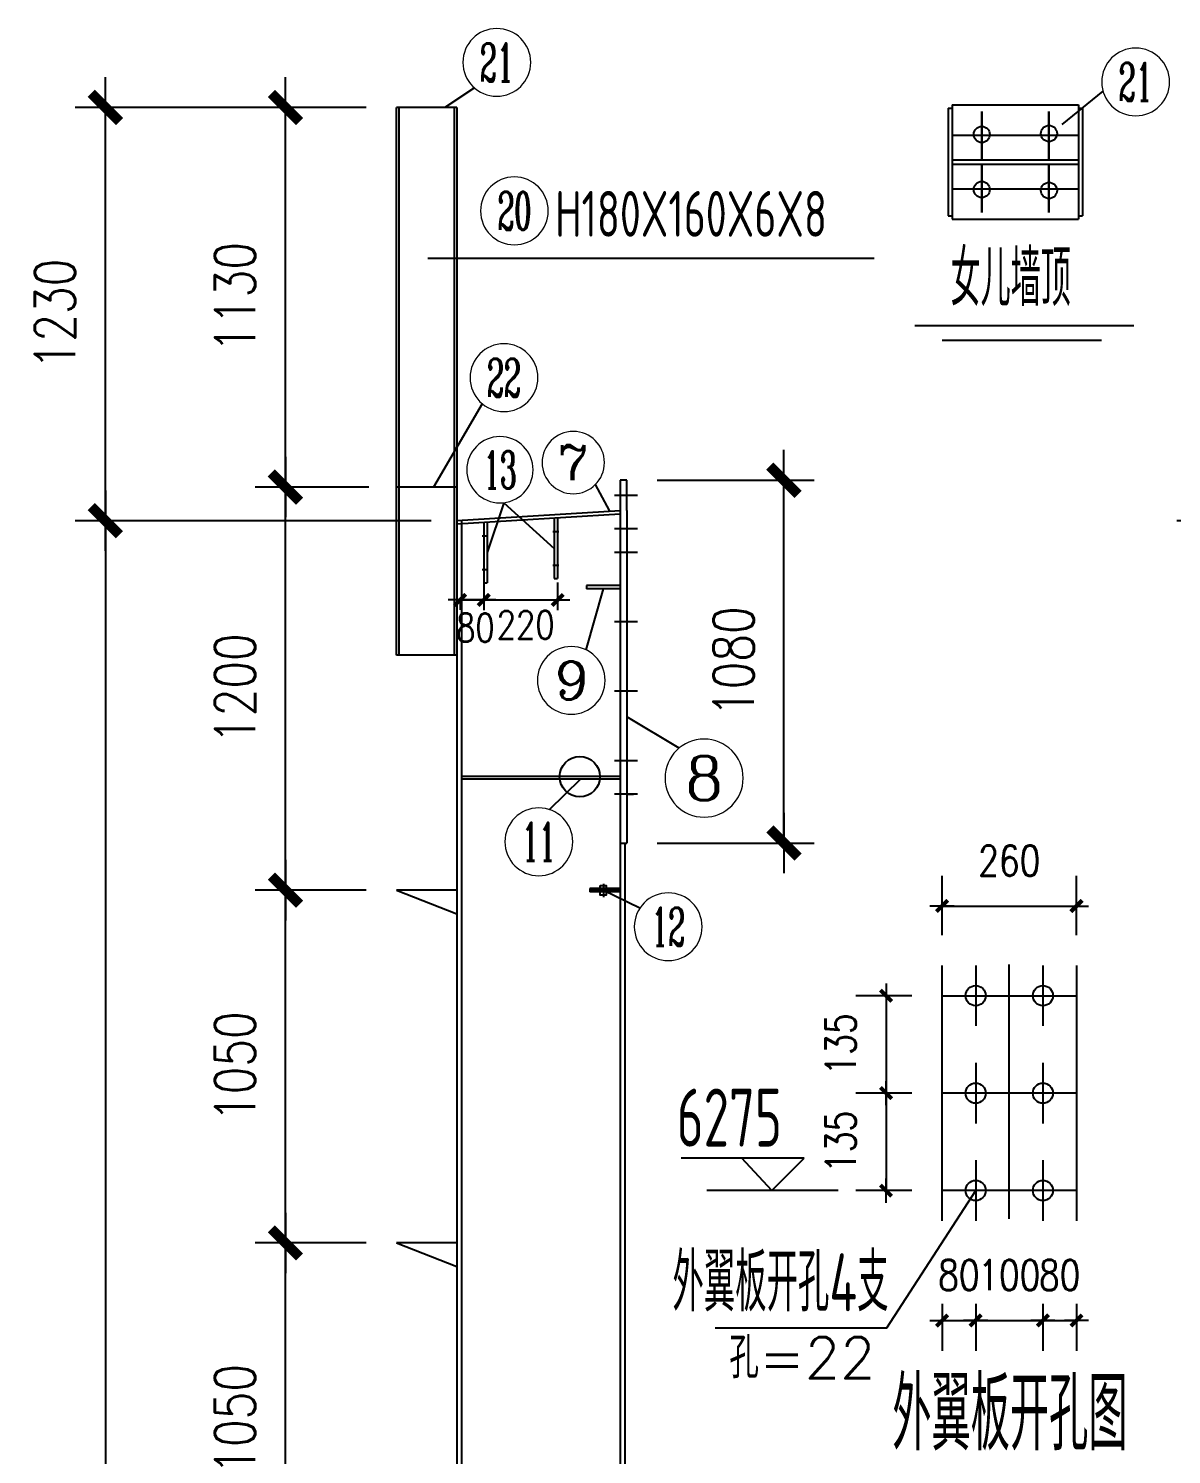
# Model space of a CAD drawing. Header units: millimetres. Extents: x 1471994 to 4527627, y -5186613 to -1927582.
# Drawn here: x 1495482 to 1498883, y -1992608 to -1988364 of the extents above; entities that cross this region are included whole.
import ezdxf
from ezdxf.enums import TextEntityAlignment as Align

# ---------------------------------------------------------------- set-up
doc = ezdxf.new("R2010")
doc.units = ezdxf.units.MM
doc.header["$LTSCALE"] = 1000
doc.header["$PDMODE"] = 34
doc.linetypes.add('CENTER', pattern=[50.8, 31.75, -6.35, 6.35, -6.35])
doc.layers.add('轴线层', color=1, linetype='CENTER', lineweight=15)
doc.layers.add('钢架', color=7, linetype='Continuous', lineweight=25)
doc.styles.add('COMPLEX', font='COMPLEX')
doc.styles.add('DIM_FONT', font='simplex.shx', dxfattribs={"width": 0.8, "bigfont": 'hztxt.shx'})
doc.styles.add('hz', font='gbenor.shx', dxfattribs={"width": 0.75, "height": 100, "bigfont": 'gbcbig.shx'})
doc.styles.get("Standard").update_dxf_attribs({"font": 'txt', "bigfont": 'gbcbig.shx'})
doc.styles.add('TSSD_Label', font='Tssdeng.shx', dxfattribs={"width": 0.7, "bigfont": 'hztxt.shx'})
doc.dimstyles.new('WGH(1)', dxfattribs={"dimscale": 1.2, "dimtxt": 100, "dimasz": 0.5, "dimexe": 75, "dimexo": 75, "dimgap": 75, "dimtad": 1, "dimdec": 0, "dimzin": 0, "dimdsep": 46, "dimtxsty": 'DIM_FONT', "dimblk1": '_DIMX', "dimblk2": '_DIMX', "dimsah": 1, "dimcen": 0.09, "dimclrd": 3, "dimclre": 3, "dimclrt": 7, "dimadec": 0, "dimazin": 0, "dimtfac": 1, "dimtdec": 0, "dimtix": 1, "dimtmove": 2, "dimatfit": 3, "dimldrblk": '_DIMX', "dimfxl": 1, "dimtolj": 1, "dimtzin": 0, "dimarcsym": 0})
doc.dimstyles.new('WGH(2)', dxfattribs={"dimscale": 1.2, "dimtxt": 100, "dimasz": 0.5, "dimexe": 75, "dimexo": 75, "dimgap": 75, "dimtad": 1, "dimdec": 0, "dimlfac": 0.5, "dimzin": 0, "dimdsep": 46, "dimtxsty": 'DIM_FONT', "dimblk1": '_DIMX', "dimblk2": '_DIMX', "dimsah": 1, "dimcen": 0.09, "dimclrd": 3, "dimclre": 3, "dimclrt": 7, "dimadec": 0, "dimazin": 0, "dimtfac": 1, "dimtdec": 0, "dimtix": 1, "dimtmove": 2, "dimatfit": 3, "dimldrblk": '_DIMX', "dimfxl": 1, "dimtolj": 1, "dimtzin": 0, "dimarcsym": 0})

# ---------------------------------------------------------------- blocks, each defined once
blk = doc.blocks.new('_DIMX')
blk.add_line((-150, 0), (150, 0))
at = {"const_width": 50}
blk.add_lwpolyline([(-70, -70), (70, 70)], dxfattribs=at)
blk = doc.blocks.new('*D636')
at = {"color": 3, "lineweight": -2}
for p, q in [((1496680.4, -1989828.7), (1495620.4, -1989828.7)), ((1495710.4, -1989829.3), (1495710.4, -1999828.1)), ((1496680.4, -1999828.7), (1495620.4, -1999828.7))]:
    blk.add_line(p, q, dxfattribs=at)
at = {"layer": 'Defpoints', "color": 0}
for p in [(1496770.4, -1989828.7), (1495710.4, -1999828.7), (1496770.4, -1999828.7)]:
    blk.add_point(p, dxfattribs=at)
at = {"color": 3, "lineweight": -2, "xscale": 0.6, "yscale": 0.6, "zscale": 0.6}
for p, rotation in [((1495710.4, -1989828.7), 90), ((1495710.4, -1999828.7), 270)]:
    blk.add_blockref('_DIMX', p, dxfattribs=dict(at, rotation=rotation))
at = {"color": 7, "insert": (1495560.4, -1994828.7), "char_height": 120, "attachment_point": 5, "rotation": 90, "style": 'DIM_FONT'}
blk.add_mtext('\\A1;10000', dxfattribs=at)
blk = doc.blocks.new('*D571')
at = {"color": 3, "lineweight": -2}
for p, q in [((1496486.4, -1988598.7), (1495620.4, -1988598.7)), ((1495710.4, -1989828.1), (1495710.4, -1988599.3)), ((1496150.2, -1989828.7), (1495620.4, -1989828.7))]:
    blk.add_line(p, q, dxfattribs=at)
at = {"layer": 'Defpoints', "color": 0}
for p in [(1495710.4, -1988598.7), (1496576.4, -1988598.7), (1496240.2, -1989828.7)]:
    blk.add_point(p, dxfattribs=at)
at = {"color": 3, "lineweight": -2, "xscale": 0.6, "yscale": 0.6, "zscale": 0.6}
for p, rotation in [((1495710.4, -1988598.7), 90), ((1495710.4, -1989828.7), 270)]:
    blk.add_blockref('_DIMX', p, dxfattribs=dict(at, rotation=rotation))
at = {"color": 7, "insert": (1495560.4, -1989213.7), "char_height": 120, "attachment_point": 5, "rotation": 90, "style": 'DIM_FONT'}
blk.add_mtext('\\A1;1230', dxfattribs=at)
blk = doc.blocks.new('*D644')
at = {"color": 3, "lineweight": -2}
for p, q in [((1496486.4, -1991978.7), (1496156.3, -1991978.7)), ((1496246.3, -1993028.1), (1496246.3, -1991979.3)), ((1496486.4, -1993028.7), (1496156.3, -1993028.7))]:
    blk.add_line(p, q, dxfattribs=at)
at = {"layer": 'Defpoints', "color": 0}
for p in [(1496246.3, -1991978.7), (1496576.4, -1991978.7), (1496576.4, -1993028.7)]:
    blk.add_point(p, dxfattribs=at)
at = {"color": 3, "lineweight": -2, "xscale": 0.6, "yscale": 0.6, "zscale": 0.6}
for p, rotation in [((1496246.3, -1991978.7), 90), ((1496246.3, -1993028.7), 270)]:
    blk.add_blockref('_DIMX', p, dxfattribs=dict(at, rotation=rotation))
at = {"color": 7, "insert": (1496096.3, -1992503.7), "char_height": 120, "attachment_point": 5, "rotation": 90, "style": 'DIM_FONT'}
blk.add_mtext('\\A1;1050', dxfattribs=at)
blk = doc.blocks.new('*D645')
at = {"color": 3, "lineweight": -2}
for p, q in [((1496486.4, -1990928.7), (1496156.3, -1990928.7)), ((1496246.3, -1991978.1), (1496246.3, -1990929.3)), ((1496486.4, -1991978.7), (1496156.3, -1991978.7))]:
    blk.add_line(p, q, dxfattribs=at)
at = {"layer": 'Defpoints', "color": 0}
for p in [(1496246.3, -1990928.7), (1496576.4, -1990928.7), (1496576.4, -1991978.7)]:
    blk.add_point(p, dxfattribs=at)
at = {"color": 3, "lineweight": -2, "xscale": 0.6, "yscale": 0.6, "zscale": 0.6}
for p, rotation in [((1496246.3, -1990928.7), 90), ((1496246.3, -1991978.7), 270)]:
    blk.add_blockref('_DIMX', p, dxfattribs=dict(at, rotation=rotation))
at = {"color": 7, "insert": (1496096.3, -1991453.7), "char_height": 120, "attachment_point": 5, "rotation": 90, "style": 'DIM_FONT'}
blk.add_mtext('\\A1;1050', dxfattribs=at)
blk = doc.blocks.new('*D646')
at = {"color": 3, "lineweight": -2}
for p, q in [((1496494.4, -1989728.7), (1496156.3, -1989728.7)), ((1496246.3, -1990928.1), (1496246.3, -1989729.3)), ((1496486.4, -1990928.7), (1496156.3, -1990928.7))]:
    blk.add_line(p, q, dxfattribs=at)
at = {"layer": 'Defpoints', "color": 0}
for p in [(1496246.3, -1989728.7), (1496584.4, -1989728.7), (1496576.4, -1990928.7)]:
    blk.add_point(p, dxfattribs=at)
at = {"color": 3, "lineweight": -2, "xscale": 0.6, "yscale": 0.6, "zscale": 0.6}
for p, rotation in [((1496246.3, -1989728.7), 90), ((1496246.3, -1990928.7), 270)]:
    blk.add_blockref('_DIMX', p, dxfattribs=dict(at, rotation=rotation))
at = {"color": 7, "insert": (1496096.3, -1990328.7), "char_height": 120, "attachment_point": 5, "rotation": 90, "style": 'DIM_FONT'}
blk.add_mtext('\\A1;1200', dxfattribs=at)
blk = doc.blocks.new('*D647')
at = {"color": 3, "lineweight": -2}
for p, q in [((1496396.4, -1988598.7), (1496156.3, -1988598.7)), ((1496246.3, -1989728.1), (1496246.3, -1988599.3)), ((1496494.4, -1989728.7), (1496156.3, -1989728.7))]:
    blk.add_line(p, q, dxfattribs=at)
at = {"layer": 'Defpoints', "color": 0}
for p in [(1496246.3, -1988598.7), (1496486.4, -1988598.7), (1496584.4, -1989728.7)]:
    blk.add_point(p, dxfattribs=at)
at = {"color": 3, "lineweight": -2, "xscale": 0.6, "yscale": 0.6, "zscale": 0.6}
for p, rotation in [((1496246.3, -1988598.7), 90), ((1496246.3, -1989728.7), 270)]:
    blk.add_blockref('_DIMX', p, dxfattribs=dict(at, rotation=rotation))
at = {"color": 7, "insert": (1496096.3, -1989163.7), "char_height": 120, "attachment_point": 5, "rotation": 90, "style": 'DIM_FONT'}
blk.add_mtext('\\A1;1130', dxfattribs=at)
blk = doc.blocks.new('*D650')
at = {"color": 3, "lineweight": -2}
for p, q in [((1497352.4, -1989708.3), (1497819.8, -1989708.3)), ((1497729.8, -1990787.7), (1497729.8, -1989708.9)), ((1497352.4, -1990788.3), (1497819.8, -1990788.3))]:
    blk.add_line(p, q, dxfattribs=at)
at = {"layer": 'Defpoints', "color": 0}
for p in [(1497262.4, -1989708.3), (1497729.8, -1989708.3), (1497262.4, -1990788.3)]:
    blk.add_point(p, dxfattribs=at)
at = {"color": 3, "lineweight": -2, "xscale": 0.6, "yscale": 0.6, "zscale": 0.6}
for p, rotation in [((1497729.8, -1989708.3), 90), ((1497729.8, -1990788.3), 270)]:
    blk.add_blockref('_DIMX', p, dxfattribs=dict(at, rotation=rotation))
at = {"color": 7, "insert": (1497579.8, -1990248.3), "char_height": 120, "attachment_point": 5, "rotation": 90, "style": 'DIM_FONT'}
blk.add_mtext('\\A1;1080', dxfattribs=at)
blk = doc.blocks.new('轴线标号')
at = {"lineweight": 13}
blk.add_circle((0, 0), 0.5, dxfattribs=at)
at = {"layer": '钢架', "lineweight": 13, "style": 'COMPLEX', "width": 1.041667}
blk.add_attdef('A', text='', height=0.56, dxfattribs=at).set_placement((-0.25, -0.28), (0.25, -0.28), align=Align.FIT)
blk = doc.blocks.new('*D569')
at = {"color": 3, "lineweight": -2}
for p, q in [((1496836.4, -1990009.4), (1496836.4, -1990094.6)), ((1496766.4, -1990067.1), (1496766.4, -1990094.6)), ((1496766.6, -1990064.6), (1496836.1, -1990064.6))]:
    blk.add_line(p, q, dxfattribs=at)
at = {"layer": 'Defpoints', "color": 0}
for p in [(1496836.4, -1989919.4), (1496766.4, -1989977.1), (1496836.4, -1990064.6)]:
    blk.add_point(p, dxfattribs=at)
at = {"color": 3, "lineweight": -2, "xscale": 0.24, "yscale": 0.24, "zscale": 0.24, "rotation": 180}
blk.add_blockref('_DIMX', (1496766.4, -1990064.6), dxfattribs=at)
at = {"color": 3, "lineweight": -2, "xscale": 0.24, "yscale": 0.24, "zscale": 0.24}
blk.add_blockref('_DIMX', (1496836.4, -1990064.6), dxfattribs=at)
at = {"color": 7, "insert": (1496811.4, -1990147.1), "char_height": 84, "attachment_point": 5, "style": 'DIM_FONT'}
blk.add_mtext('\\A1;80', dxfattribs=at)
blk = doc.blocks.new('*D570')
at = {"color": 3, "lineweight": -2}
for p, q in [((1497056.4, -1990012.4), (1497056.4, -1990094.8)), ((1496836.4, -1990053.9), (1496836.4, -1990094.8)), ((1496836.6, -1990064.8), (1497056.1, -1990064.8))]:
    blk.add_line(p, q, dxfattribs=at)
at = {"layer": 'Defpoints', "color": 0}
for p in [(1497056.4, -1989922.4), (1496836.4, -1989963.9), (1497056.4, -1990064.8)]:
    blk.add_point(p, dxfattribs=at)
at = {"color": 3, "lineweight": -2, "xscale": 0.24, "yscale": 0.24, "zscale": 0.24, "rotation": 180}
blk.add_blockref('_DIMX', (1496836.4, -1990064.8), dxfattribs=at)
at = {"color": 3, "lineweight": -2, "xscale": 0.24, "yscale": 0.24, "zscale": 0.24}
blk.add_blockref('_DIMX', (1497056.4, -1990064.8), dxfattribs=at)
at = {"color": 7, "insert": (1496961.4, -1990138.9), "char_height": 84, "attachment_point": 5, "style": 'DIM_FONT'}
blk.add_mtext('\\A1;220', dxfattribs=at)
blk = doc.blocks.new('*D658')
at = {"color": 3, "lineweight": -2}
for p, q in [((1499331.3, -1989828.7), (1498899.4, -1989828.7)), ((1498989.4, -1989829.3), (1498989.4, -1999828.1)), ((1499311.3, -1999828.7), (1498899.4, -1999828.7))]:
    blk.add_line(p, q, dxfattribs=at)
at = {"layer": 'Defpoints', "color": 0}
for p in [(1499421.3, -1989828.7), (1498989.4, -1999828.7), (1499401.3, -1999828.7)]:
    blk.add_point(p, dxfattribs=at)
at = {"color": 3, "lineweight": -2, "xscale": 0.6, "yscale": 0.6, "zscale": 0.6}
for p, rotation in [((1498989.4, -1989828.7), 90), ((1498989.4, -1999828.7), 270)]:
    blk.add_blockref('_DIMX', p, dxfattribs=dict(at, rotation=rotation))
at = {"color": 7, "insert": (1498839.4, -1994828.7), "char_height": 120, "attachment_point": 5, "rotation": 90, "style": 'DIM_FONT'}
blk.add_mtext('\\A1;10000', dxfattribs=at)
blk = doc.blocks.new('*D668')
at = {"color": 3, "lineweight": -2}
for p, q in [((1498200.5, -1991062.7), (1498200.5, -1990885.8)), ((1498600.5, -1991062.7), (1498600.5, -1990885.8)), ((1498200.8, -1990975.8), (1498600.3, -1990975.8))]:
    blk.add_line(p, q, dxfattribs=at)
at = {"layer": 'Defpoints', "color": 0}
for p in [(1498600.5, -1990975.8), (1498200.5, -1991152.7), (1498600.5, -1991152.7)]:
    blk.add_point(p, dxfattribs=at)
at = {"color": 3, "lineweight": -2, "xscale": 0.24, "yscale": 0.24, "zscale": 0.24, "rotation": 180}
blk.add_blockref('_DIMX', (1498200.5, -1990975.8), dxfattribs=at)
at = {"color": 3, "lineweight": -2, "xscale": 0.24, "yscale": 0.24, "zscale": 0.24}
blk.add_blockref('_DIMX', (1498600.5, -1990975.8), dxfattribs=at)
at = {"color": 7, "insert": (1498400.5, -1990840.8), "char_height": 90, "attachment_point": 5, "style": 'DIM_FONT'}
blk.add_mtext('\\A1;260', dxfattribs=at)
blk = doc.blocks.new('*D578')
at = {"color": 3, "lineweight": -2}
for p, q in [((1498200.5, -1992159.7), (1498200.5, -1992299.5)), ((1498300.5, -1992159.7), (1498300.5, -1992299.5)), ((1498200.3, -1992209.5), (1498200.1, -1992209.5)), ((1498200.5, -1992209.5), (1498300.5, -1992209.5)), ((1498300.8, -1992209.5), (1498301, -1992209.5))]:
    blk.add_line(p, q, dxfattribs=at)
at = {"layer": 'Defpoints', "color": 0}
for p in [(1498200.5, -1992069.7), (1498300.5, -1992069.7), (1498300.5, -1992209.5)]:
    blk.add_point(p, dxfattribs=at)
at = {"color": 3, "lineweight": -2, "xscale": 0.24, "yscale": 0.24, "zscale": 0.24}
blk.add_blockref('_DIMX', (1498200.5, -1992209.5), dxfattribs=at)
at = {"color": 3, "lineweight": -2, "xscale": 0.24, "yscale": 0.24, "zscale": 0.24, "rotation": 180}
blk.add_blockref('_DIMX', (1498300.5, -1992209.5), dxfattribs=at)
at = {"color": 7, "insert": (1498250.5, -1992074.5), "char_height": 90, "attachment_point": 5, "style": 'DIM_FONT'}
blk.add_mtext('\\A1;80', dxfattribs=at)
blk = doc.blocks.new('*D579')
at = {"color": 3, "lineweight": -2}
for p, q in [((1498300.5, -1992159.7), (1498300.5, -1992299.5)), ((1498500.5, -1992159.7), (1498500.5, -1992299.5)), ((1498300.3, -1992209.5), (1498300.1, -1992209.5)), ((1498300.5, -1992209.5), (1498500.5, -1992209.5)), ((1498500.8, -1992209.5), (1498501, -1992209.5))]:
    blk.add_line(p, q, dxfattribs=at)
at = {"layer": 'Defpoints', "color": 0}
for p in [(1498300.5, -1992069.7), (1498500.5, -1992069.7), (1498500.5, -1992209.5)]:
    blk.add_point(p, dxfattribs=at)
at = {"color": 3, "lineweight": -2, "xscale": 0.24, "yscale": 0.24, "zscale": 0.24}
blk.add_blockref('_DIMX', (1498300.5, -1992209.5), dxfattribs=at)
at = {"color": 3, "lineweight": -2, "xscale": 0.24, "yscale": 0.24, "zscale": 0.24, "rotation": 180}
blk.add_blockref('_DIMX', (1498500.5, -1992209.5), dxfattribs=at)
at = {"color": 7, "insert": (1498400.5, -1992074.5), "char_height": 90, "attachment_point": 5, "style": 'DIM_FONT'}
blk.add_mtext('\\A1;100', dxfattribs=at)
blk = doc.blocks.new('*D580')
at = {"color": 3, "lineweight": -2}
for p, q in [((1498500.5, -1992159.7), (1498500.5, -1992299.5)), ((1498600.5, -1992159.7), (1498600.5, -1992299.5)), ((1498500.3, -1992209.5), (1498500.1, -1992209.5)), ((1498500.5, -1992209.5), (1498600.5, -1992209.5)), ((1498600.8, -1992209.5), (1498601, -1992209.5))]:
    blk.add_line(p, q, dxfattribs=at)
at = {"layer": 'Defpoints', "color": 0}
for p in [(1498500.5, -1992069.7), (1498600.5, -1992069.7), (1498600.5, -1992209.5)]:
    blk.add_point(p, dxfattribs=at)
at = {"color": 3, "lineweight": -2, "xscale": 0.24, "yscale": 0.24, "zscale": 0.24}
blk.add_blockref('_DIMX', (1498500.5, -1992209.5), dxfattribs=at)
at = {"color": 3, "lineweight": -2, "xscale": 0.24, "yscale": 0.24, "zscale": 0.24, "rotation": 180}
blk.add_blockref('_DIMX', (1498600.5, -1992209.5), dxfattribs=at)
at = {"color": 7, "insert": (1498550.5, -1992074.5), "char_height": 90, "attachment_point": 5, "style": 'DIM_FONT'}
blk.add_mtext('\\A1;80', dxfattribs=at)
blk = doc.blocks.new('*D581')
at = {"color": 3, "lineweight": -2}
for p, q in [((1498110.5, -1991242.7), (1497943.7, -1991242.7)), ((1498033.7, -1991242.5), (1498033.7, -1991242.3)), ((1498033.7, -1991242.7), (1498033.7, -1991532.9)), ((1498110.5, -1991532.9), (1497943.7, -1991532.9)), ((1498033.7, -1991533.1), (1498033.7, -1991533.3))]:
    blk.add_line(p, q, dxfattribs=at)
at = {"layer": 'Defpoints', "color": 0}
for p in [(1498200.5, -1991242.7), (1498033.7, -1991532.9), (1498200.5, -1991532.9)]:
    blk.add_point(p, dxfattribs=at)
at = {"color": 3, "lineweight": -2, "xscale": 0.24, "yscale": 0.24, "zscale": 0.24}
for p, rotation in [((1498033.7, -1991242.7), 270), ((1498033.7, -1991532.9), 90)]:
    blk.add_blockref('_DIMX', p, dxfattribs=dict(at, rotation=rotation))
at = {"color": 7, "insert": (1497898.7, -1991387.8), "char_height": 90, "attachment_point": 5, "rotation": 90, "style": 'DIM_FONT'}
blk.add_mtext('\\A1;135', dxfattribs=at)
blk = doc.blocks.new('*D582')
at = {"color": 3, "lineweight": -2}
for p, q in [((1498110.5, -1991532.9), (1497943.7, -1991532.9)), ((1498033.7, -1991532.6), (1498033.7, -1991532.4)), ((1498033.7, -1991532.9), (1498033.7, -1991823)), ((1498110.5, -1991823), (1497943.7, -1991823)), ((1498033.7, -1991823.2), (1498033.7, -1991823.4))]:
    blk.add_line(p, q, dxfattribs=at)
at = {"layer": 'Defpoints', "color": 0}
for p in [(1498200.5, -1991532.9), (1498033.7, -1991823), (1498200.5, -1991823)]:
    blk.add_point(p, dxfattribs=at)
at = {"color": 3, "lineweight": -2, "xscale": 0.24, "yscale": 0.24, "zscale": 0.24}
for p, rotation in [((1498033.7, -1991532.9), 270), ((1498033.7, -1991823), 90)]:
    blk.add_blockref('_DIMX', p, dxfattribs=dict(at, rotation=rotation))
at = {"color": 7, "insert": (1497898.7, -1991677.9), "char_height": 90, "attachment_point": 5, "rotation": 90, "style": 'DIM_FONT'}
blk.add_mtext('\\A1;135', dxfattribs=at)

msp = doc.modelspace()

# ---------------------------------------------------------------- linework, layer by layer
for p, q in [((1496808.6, -1988540.3), (1496720.9, -1988598.7)), ((1496756.4, -1988598.7), (1496576.4, -1988598.7)), ((1496576.4, -1990228.7), (1496576.4, -1988598.7)), ((1496584.4, -1990228.7), (1496584.4, -1988598.7)), ((1496748.4, -1988598.7), (1496748.4, -1990228.7)), ((1496756.4, -1988598.7), (1496756.4, -1990228.7)), ((1496670.2, -1989046.9), (1497997.9, -1989046.9)), ((1496831.9, -1989480.6), (1496686.5, -1989728.7)), ((1496756.4, -1989728.7), (1496576.4, -1989728.7)), ((1497168.4, -1989721.5), (1497209.8, -1989798.3)), ((1497262.4, -1989708.3), (1497242.4, -1989708.3)), ((1497242.4, -1989708.3), (1497242.4, -1990788.3)), ((1497262.4, -1989798.3), (1497262.4, -1989708.3)), ((1496896.4, -1989775.2), (1496846.4, -1989923.9)), ((1496896.4, -1989775.2), (1497046.4, -1989911.2)), ((1497294, -1989753.3), (1497225.8, -1989753.3)), ((1497242.4, -1989799.5), (1496756.4, -1989828.7)), ((1497242.4, -1989809.5), (1496757, -1989838.7)), ((1497242.4, -1989809.5), (1496757, -1989838.7)), ((1497262.4, -1989798.3), (1497262.4, -1990788.3)), ((1496756.4, -1989828.7), (1496756.4, -1999828.7)), ((1496756.4, -1989828.7), (1496756.4, -1990228.7)), ((1496770.4, -1989828.7), (1496770.4, -1999828.7)), ((1496836.4, -1989833.9), (1496836.4, -1990013.9)), ((1496846.4, -1989833.9), (1496846.4, -1990013.9)), ((1497041.8, -1989860.7), (1497060.1, -1989860.7)), ((1497046.4, -1989820.7), (1497046.4, -1990000.7)), ((1497056.4, -1989820.7), (1497056.4, -1990000.7)), ((1497294, -1989853.3), (1497225.8, -1989853.3)), ((1497242.4, -1989828.7), (1497242.4, -1999828.7)), ((1496831.8, -1989873.9), (1496850.1, -1989873.9)), ((1497294, -1989923.3), (1497225.8, -1989923.3)), ((1496831.8, -1989973.9), (1496850.1, -1989973.9)), ((1497041.8, -1989960.7), (1497060.1, -1989960.7)), ((1496836.4, -1990013.9), (1496846.4, -1990013.9)), ((1497046.4, -1990000.7), (1497056.4, -1990000.7)), ((1497141.1, -1990213.5), (1497192.4, -1990031.8)), ((1497242.4, -1990021.8), (1497142.4, -1990021.8)), ((1497142.4, -1990021.8), (1497142.4, -1990031.8)), ((1497242.4, -1990031.8), (1497142.4, -1990031.8)), ((1497294, -1990130.3), (1497225.8, -1990130.3)), ((1496756.4, -1990228.7), (1496576.4, -1990228.7)), ((1497294, -1990336.3), (1497225.8, -1990336.3)), ((1497418, -1990505.6), (1497262.4, -1990412.8)), ((1497294, -1990543.3), (1497225.8, -1990543.3)), ((1497242.4, -1990590.6), (1496770.4, -1990590.6)), ((1497242.4, -1990598.6), (1496770.4, -1990598.6)), ((1497031.7, -1990688.7), (1497124.7, -1990598.6)), ((1497294, -1990643.3), (1497225.8, -1990643.3)), ((1497262.4, -1990643.3), (1497282.4, -1990643.3)), ((1497242.4, -1990788.3), (1497262.4, -1990788.3)), ((1497256.4, -1990788.3), (1497256.4, -1999828.7)), ((1497192.4, -1990910.2), (1497192.4, -1990949.5)), ((1496756.4, -1990928.7), (1496576.4, -1990928.7)), ((1496576.4, -1990928.7), (1496756.4, -1990998.7)), ((1497242.4, -1990923.7), (1497152.4, -1990923.7)), ((1497152.4, -1990923.7), (1497152.4, -1990928.7)), ((1497152.4, -1990923.7), (1497152.4, -1990933.7)), ((1497242.4, -1990928.7), (1497152.4, -1990928.7)), ((1497242.4, -1990933.7), (1497152.4, -1990933.7)), ((1497301.3, -1990981.9), (1497192.4, -1990929.9)), ((1498200.5, -1991332.7), (1498200.5, -1991152.7)), ((1498300.5, -1991152.7), (1498300.5, -1991332.7)), ((1498400.5, -1991906.6), (1498400.5, -1991150.1)), ((1498500.5, -1991152.7), (1498500.5, -1991332.7)), ((1498600.5, -1991152.7), (1498600.5, -1991912.7)), ((1498200.5, -1991242.7), (1498600.5, -1991242.7)), ((1498200.5, -1991733), (1498200.5, -1991332.7)), ((1498300.5, -1991442.9), (1498300.5, -1991622.9)), ((1498500.5, -1991442.9), (1498500.5, -1991622.9)), ((1498600.5, -1991532.9), (1498200.5, -1991532.9)), ((1497789.9, -1991726.8), (1497423.9, -1991726.8)), ((1497693.9, -1991822.9), (1497604.5, -1991726.8)), ((1497693.9, -1991822.9), (1497789.9, -1991726.8)), ((1498200.5, -1991912.7), (1498200.5, -1991733)), ((1498300.5, -1991732.7), (1498300.5, -1991912.7)), ((1498500.5, -1991732.7), (1498500.5, -1991912.7)), ((1497891.3, -1991822.9), (1497500.5, -1991822.9)), ((1498035.9, -1992231.7), (1498300.5, -1991822.7)), ((1498600.5, -1991822.7), (1498200.5, -1991822.7)), ((1496756.4, -1991978.7), (1496576.4, -1991978.7)), ((1496576.4, -1991978.7), (1496756.4, -1992048.7)), ((1497525.6, -1992231.7), (1498035.9, -1992231.7))]:
    msp.add_line(p, q)
at = {"lineweight": -3}
for p, q in [((1498679.3, -1988550.1), (1498557.3, -1988649.2)), ((1498218.6, -1988601), (1498218.6, -1988921)), ((1498218.6, -1988601), (1498230.6, -1988601)), ((1498230.6, -1988591), (1498230.6, -1988931)), ((1498230.6, -1988591), (1498606.6, -1988591)), ((1498318.6, -1988755), (1498318.6, -1988611)), ((1498318.6, -1988611), (1498318.6, -1988755)), ((1498518.6, -1988755), (1498518.6, -1988611)), ((1498518.6, -1988611), (1498518.6, -1988755)), ((1498606.6, -1988591), (1498606.6, -1988931)), ((1498606.6, -1988601), (1498618.6, -1988601)), ((1498618.6, -1988601), (1498618.6, -1988921)), ((1498230.6, -1988755), (1498606.6, -1988755)), ((1498230.6, -1988755), (1498606.6, -1988755)), ((1498230.6, -1988767), (1498606.6, -1988767)), ((1498230.6, -1988767), (1498606.6, -1988767)), ((1498318.6, -1988767), (1498318.6, -1988911)), ((1498318.6, -1988911), (1498318.6, -1988767)), ((1498518.6, -1988767), (1498518.6, -1988911)), ((1498518.6, -1988911), (1498518.6, -1988767)), ((1498218.6, -1988921), (1498230.6, -1988921)), ((1498218.6, -1988921), (1498230.6, -1988921)), ((1498606.6, -1988921), (1498618.6, -1988921)), ((1498606.6, -1988921), (1498618.6, -1988921)), ((1498230.6, -1988931), (1498606.6, -1988931)), ((1498119.7, -1989248.1), (1498771, -1989248.1)), ((1498201.2, -1989291.8), (1498675.2, -1989291.8))]:
    msp.add_line(p, q, dxfattribs=at)
at = {"color": 2, "lineweight": -3}
for p, q in [((1498230.6, -1988681), (1498606.6, -1988681)), ((1498230.6, -1988681), (1498606.6, -1988681)), ((1498230.6, -1988841), (1498606.6, -1988841)), ((1498230.6, -1988841), (1498606.6, -1988841))]:
    msp.add_line(p, q, dxfattribs=at)
msp.add_lwpolyline([(1497183.4, -1990915.1), (1497200.3, -1990915.1), (1497200.3, -1990943.4), (1497183.4, -1990943.4)], close=True)
at = {"lineweight": -3}
for centre in [(1498318.6, -1988679), (1498518.6, -1988676.2), (1498318.6, -1988843), (1498518.6, -1988845.8)]:
    msp.add_circle(centre, 24, dxfattribs=at)
for centre, radius in [((1497122.4, -1990590.6), 60), ((1498300.5, -1991242.7), 30), ((1498500.5, -1991242.7), 30), ((1498300.5, -1991532.9), 30), ((1498500.5, -1991532.9), 30), ((1498300.5, -1991822.7), 30), ((1498500.5, -1991822.7), 30)]:
    msp.add_circle(centre, radius)

# ---------------------------------------------------------------- block references
ref = msp.add_blockref('轴线标号', (1496875.3, -1988464.6), dxfattribs=dict(xscale=-201.8218843135983, yscale=201.8218843135983, zscale=201.8218843136332))
ref.add_attrib('A', '21', dxfattribs={"layer": '钢架', "lineweight": 13, "height": 113.02, "style": 'COMPLEX', "width": 0.646552}).set_placement((1496824.9, -1988521.1), (1496925.8, -1988521.1), align=Align.FIT)
ref = msp.add_blockref('轴线标号', (1498776.5, -1988522.7), dxfattribs=dict(xscale=-201.8218843135983, yscale=201.8218843135983, zscale=201.8218843136332))
ref.add_attrib('A', '21', dxfattribs={"layer": '钢架', "lineweight": 13, "height": 113.02, "style": 'COMPLEX', "width": 0.646552}).set_placement((1498726, -1988579.2), (1498826.9, -1988579.2), align=Align.FIT)
ref = msp.add_blockref('轴线标号', (1496927.7, -1988906.5), dxfattribs=dict(xscale=-201.8218843135983, yscale=201.8218843135983, zscale=201.8218843136332))
ref.add_attrib('A', '20', dxfattribs={"layer": '钢架', "lineweight": 13, "height": 113.02, "style": 'COMPLEX', "width": 0.551471}).set_placement((1496877.3, -1988963), (1496978.2, -1988963), align=Align.FIT)
ref = msp.add_blockref('轴线标号', (1496896.6, -1989403.1), dxfattribs=dict(xscale=-201.8218843135983, yscale=201.8218843135983, zscale=201.8218843136332))
ref.add_attrib('A', '22', dxfattribs={"layer": '钢架', "lineweight": 13, "height": 113.02, "style": 'COMPLEX', "width": 0.551471}).set_placement((1496846.1, -1989459.6), (1496947, -1989459.6), align=Align.FIT)
ref = msp.add_blockref('轴线标号', (1497102.8, -1989655.7), dxfattribs=dict(xscale=-185.6761335685151, yscale=185.6761335685151, zscale=185.6761335685425))
ref.add_attrib('A', '7', dxfattribs={"layer": '钢架', "lineweight": 13, "height": 104, "style": 'COMPLEX', "width": 1.339286}).set_placement((1497056.4, -1989707.7), (1497149.2, -1989707.7), align=Align.FIT)
ref = msp.add_blockref('轴线标号', (1496884.7, -1989677.2), dxfattribs=dict(xscale=-197.2808919165691, yscale=197.28089191654, zscale=197.2808919165764))
ref.add_attrib('A', '13', dxfattribs={"layer": '钢架', "lineweight": 13, "height": 110.48, "style": 'COMPLEX', "width": 0.646552}).set_placement((1496835.4, -1989732.5), (1496934, -1989732.5), align=Align.FIT)
ref = msp.add_blockref('轴线标号', (1497096.9, -1990304.2), dxfattribs=dict(xscale=-201.8218843135983, yscale=201.8218843135983, zscale=201.8218843136332))
ref.add_attrib('A', '9', dxfattribs={"layer": '钢架', "lineweight": 13, "height": 113, "style": 'COMPLEX', "width": 1.339286}).set_placement((1497046.4, -1990360.7), (1497147.3, -1990360.7), align=Align.FIT)
ref = msp.add_blockref('轴线标号', (1497492.3, -1990595.1), dxfattribs=dict(xscale=-232.4988107294776, yscale=232.4988107295358, zscale=232.4988107293054))
ref.add_attrib('A', '8', dxfattribs={"layer": '钢架', "lineweight": 13, "height": 130.2, "style": 'COMPLEX', "width": 1.339286}).set_placement((1497434.2, -1990660.2), (1497550.4, -1990660.2), align=Align.FIT)
ref = msp.add_blockref('轴线标号', (1497000.4, -1990784.6), dxfattribs=dict(xscale=-201.8218843135983, yscale=201.8218843135983, zscale=201.8218843136332))
ref.add_attrib('A', '11', dxfattribs={"layer": '钢架', "lineweight": 13, "height": 113.02, "style": 'COMPLEX', "width": 0.78125}).set_placement((1496949.9, -1990841.1), (1497050.8, -1990841.1), align=Align.FIT)
ref = msp.add_blockref('轴线标号', (1497385.5, -1991037.5), dxfattribs=dict(xscale=-201.8218843135983, yscale=201.8218843135983, zscale=201.8218843136332))
ref.add_attrib('A', '12', dxfattribs={"layer": '钢架', "lineweight": 13, "height": 113.02, "style": 'COMPLEX', "width": 0.646552}).set_placement((1497335, -1991094), (1497436, -1991094), align=Align.FIT)

# ---------------------------------------------------------------- texts
at = {"lineweight": -3, "style": 'TSSD_Label', "width": 0.7}
msp.add_text('H180X160X6X8', height=136.08, dxfattribs=at).set_placement((1497049, -1988983.4))
at = {"layer": '轴线层', "color": 4, "linetype": 'ByBlock', "insert": (1497567.3, -1992259), "char_height": 122.5, "attachment_point": 1}
msp.add_mtext_dynamic_manual_height_columns('孔=22', width=1506.743, gutter_width=12.5, heights=[336], dxfattribs=at)
at = {"layer": '钢架', "lineweight": 13, "attachment_point": 1, "style": 'hz'}
for s, insert, char_height, width in [(' 女儿墙顶', (1498158, -1989023.8), 165.89, 679.848), ('6275', (1497410.8, -1991519.1), 172.8, 1180.292), ('外翼板开孔4支', (1497398.2, -1992009.6), 172.8, 1180.292), ('外翼板开孔图', (1498052.4, -1992379.9), 216, 1475.364)]:
    msp.add_mtext(s, dxfattribs=dict(at, insert=insert, char_height=char_height, width=width))

# ---------------------------------------------------------------- dimensions: what is measured, and where the dimension line sits
for base, p1, p2, picture, middle in [((1495710.4, -1988598.7), (1496240.2, -1989828.7), (1496576.4, -1988598.7), '*D571', (1495560.4, -1989213.7)), ((1496246.3, -1988598.7), (1496584.4, -1989728.7), (1496486.4, -1988598.7), '*D647', (1496096.3, -1989163.7)), ((1496246.3, -1989728.7), (1496576.4, -1990928.7), (1496584.4, -1989728.7), '*D646', (1496096.3, -1990328.7)), ((1497729.8, -1989708.3), (1497262.4, -1990788.3), (1497262.4, -1989708.3), '*D650', (1497579.8, -1990248.3)), ((1495710.4, -1999828.7), (1496770.4, -1989828.7), (1496770.4, -1999828.7), '*D636', (1495560.4, -1994828.7)), ((1498989.4, -1999828.7), (1499421.3, -1989828.7), (1499401.3, -1999828.7), '*D658', (1498839.4, -1994828.7)), ((1496246.3, -1990928.7), (1496576.4, -1991978.7), (1496576.4, -1990928.7), '*D645', (1496096.3, -1991453.7)), ((1496246.3, -1991978.7), (1496576.4, -1993028.7), (1496576.4, -1991978.7), '*D644', (1496096.3, -1992503.7))]:
    dim = msp.add_linear_dim(base=base, p1=p1, p2=p2, angle=90, dimstyle='WGH(1)')
    dim.commit()
    dim.dimension.update_dxf_attribs({"geometry": picture, "text_midpoint": middle})
for base, p1, p2, text, override, picture, middle in [((1496836.4, -1990064.6), (1496766.4, -1989977.1), (1496836.4, -1989919.4), '80', {"dimtxt": 70, "dimasz": 0.2, "dimexe": 25, "dimgap": 25}, '*D569', (1496811.4, -1990147.1)), ((1497056.4, -1990064.8), (1496836.4, -1989963.9), (1497056.4, -1989922.4), '220', {"dimtxt": 70, "dimasz": 0.2, "dimexe": 25, "dimexo": 75, "dimgap": 25}, '*D570', (1496961.4, -1990138.9))]:
    dim = msp.add_linear_dim(base=base, p1=p1, p2=p2, text=text, dimstyle='WGH(1)', override=override)
    dim.commit()
    dim.dimension.update_dxf_attribs({"geometry": picture, "text_midpoint": middle, "dimtype": 160})
for base, p1, p2, text, picture, middle in [((1498600.5, -1990975.8), (1498200.5, -1991152.7), (1498600.5, -1991152.7), '260', '*D668', (1498400.5, -1990840.8)), ((1498300.5, -1992209.5), (1498200.5, -1992069.7), (1498300.5, -1992069.7), '80', '*D578', (1498250.5, -1992074.5)), ((1498500.5, -1992209.5), (1498300.5, -1992069.7), (1498500.5, -1992069.7), '100', '*D579', (1498400.5, -1992074.5)), ((1498600.5, -1992209.5), (1498500.5, -1992069.7), (1498600.5, -1992069.7), '80', '*D580', (1498550.5, -1992074.5))]:
    dim = msp.add_linear_dim(base=base, p1=p1, p2=p2, text=text, dimstyle='WGH(2)', override={"dimtxt": 75, "dimasz": 0.2})
    dim.commit()
    dim.dimension.update_dxf_attribs({"geometry": picture, "text_midpoint": middle})
for base, p1, p2, picture, middle in [((1498033.7, -1991532.9), (1498200.5, -1991242.7), (1498200.5, -1991532.9), '*D581', (1497898.7, -1991387.8)), ((1498033.7, -1991823), (1498200.5, -1991532.9), (1498200.5, -1991823), '*D582', (1497898.7, -1991677.9))]:
    dim = msp.add_linear_dim(base=base, p1=p1, p2=p2, angle=90, text='135', dimstyle='WGH(2)', override={"dimtxt": 75, "dimasz": 0.2})
    dim.commit()
    dim.dimension.update_dxf_attribs({"geometry": picture, "text_midpoint": middle})

doc.saveas('drawing.dxf')
